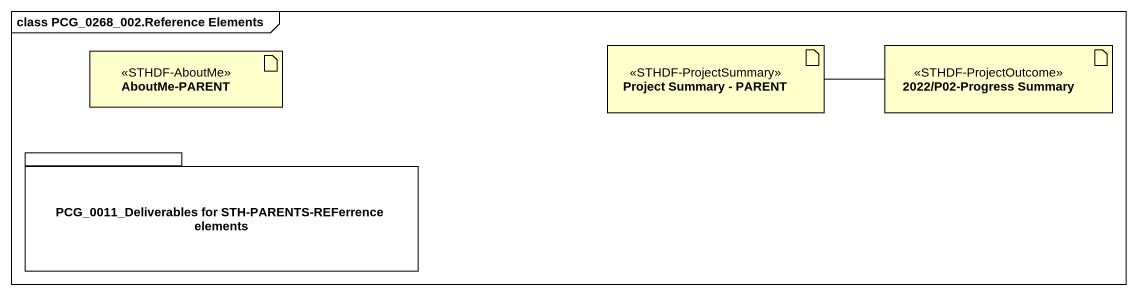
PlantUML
@startuml
mainframe class PCG_0268_002.Reference Elements
artifact "AboutMe-PARENT" as AboutMe_PARENT <<STHDF-AboutMe>>
artifact "Project Summary - PARENT" as Project_Summary_PARENT <<STHDF-ProjectSummary>>
artifact "2022/P02-Progress Summary" as a2022_P02_Progress_Summary <<STHDF-ProjectOutcome>>
package "PCG_0011_Deliverables for STH-PARENTS-REFerrence elements" as PCG_0011_Deliverables_for {
}
a2022_P02_Progress_Summary -left- Project_Summary_PARENT
@enduml
